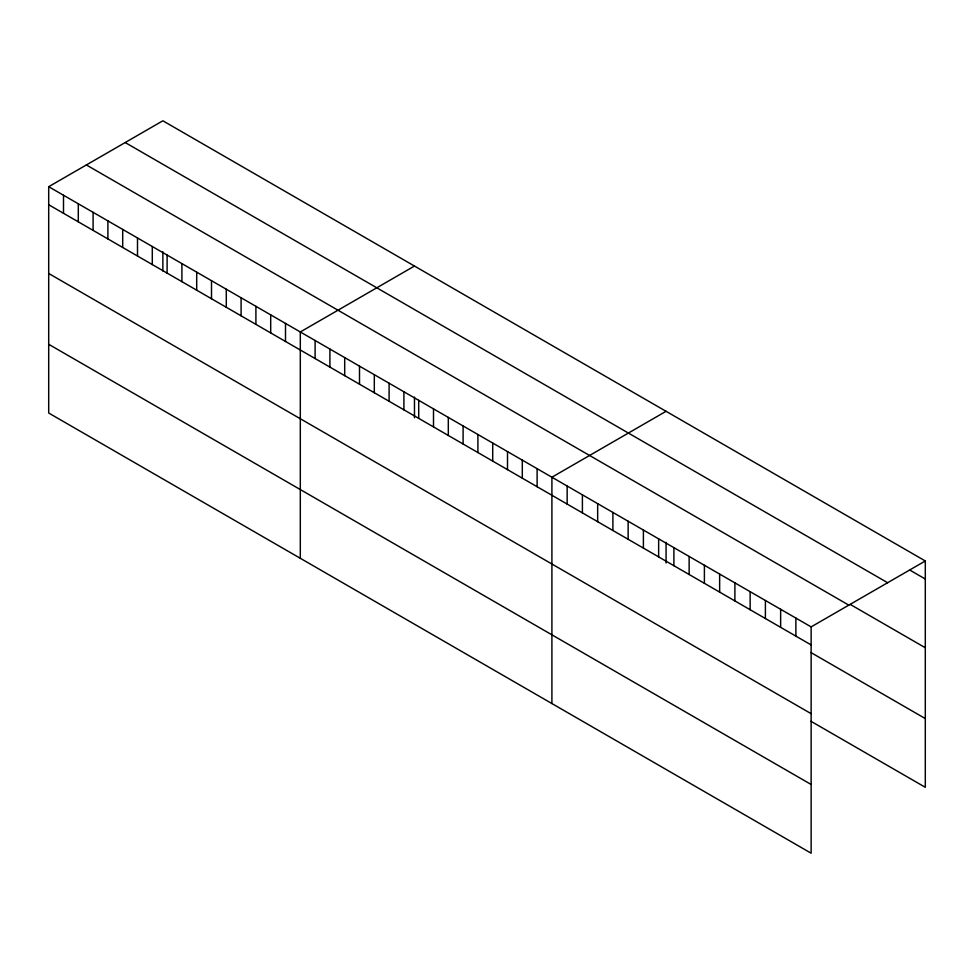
<?xml version="1.0" encoding="UTF-8"?>
<svg xmlns="http://www.w3.org/2000/svg" width="974" height="974" viewBox="0 0 974 974"><rect width="100%" height="100%" fill="white"/><g stroke="black" fill="none" stroke-linecap="round" stroke-linejoin="round"><path stroke-width="1.46" d="M48.7 186.704L811.135 626.891L811.135 853.212L48.7 413.025L48.7 186.704L162.865 120.788L925.3 560.975L925.3 787.296L810.94 721.271M414.474 266.048L300.309 331.964L300.309 558.285M666.07 411.308L551.905 477.223L551.905 703.545M811.135 626.891L925.3 560.975M910.057 570.216L925.3 579.031M125.196 142.545L887.631 582.732M850.326 604.464L925.3 647.759M86.369 164.947L848.804 605.134M48.7 204.747L811.135 644.934M810.94 652.543L925.3 718.569M48.7 273.475L811.135 713.674M48.7 344.297L811.135 784.484M795.88 618.088L795.88 636.132M780.637 609.286L780.637 627.329M765.394 600.483L765.394 618.527M750.138 591.681L750.138 609.724M734.895 582.866L734.895 600.921M719.64 574.063L719.64 592.119M704.397 565.261L704.397 583.316M689.142 556.458L689.142 574.514M673.898 547.656L673.898 565.699M666.07 542.348L666.07 563.009M658.643 538.853L658.643 556.897M643.4 530.051L643.4 548.094M628.145 521.248L628.145 539.292M612.902 512.446L612.902 530.489M597.659 503.643L597.659 521.687M582.403 494.829L582.403 512.884M567.16 486.026L567.16 504.082M537.112 468.677L537.112 486.732M522.308 460.142L522.308 478.185M507.503 451.595L507.503 469.638M492.71 443.048L492.71 461.092M477.905 434.501L477.905 452.557M463.1 425.955L463.1 444.01M448.308 417.408L448.308 435.463M433.503 408.873L433.503 426.916M418.71 400.326L418.71 418.37M414.474 397.088L414.474 417.736M403.906 391.779L403.906 409.823M389.101 383.232L389.101 401.288M374.308 374.686L374.308 392.741M359.503 366.139L359.503 384.194M344.699 357.604L344.699 375.647M329.906 349.057L329.906 367.101M315.101 340.51L315.101 358.554M285.504 323.417L285.504 341.472M270.699 314.87L270.699 332.925M255.906 306.335L255.906 324.379M241.102 297.788L241.102 315.832M226.297 289.241L226.297 307.285M211.504 280.695L211.504 298.75M196.699 272.148L196.699 290.203M181.907 263.601L181.907 281.656M167.102 255.066L167.102 273.11M162.865 251.828L162.865 271.003M152.297 246.519L152.297 264.563M137.504 237.973L137.504 256.016M122.7 229.426L122.7 247.481M107.895 220.879L107.895 238.934M93.102 212.332L93.102 230.388M78.297 203.797L78.297 221.841M63.505 195.25L63.505 213.294"/></g></svg>
